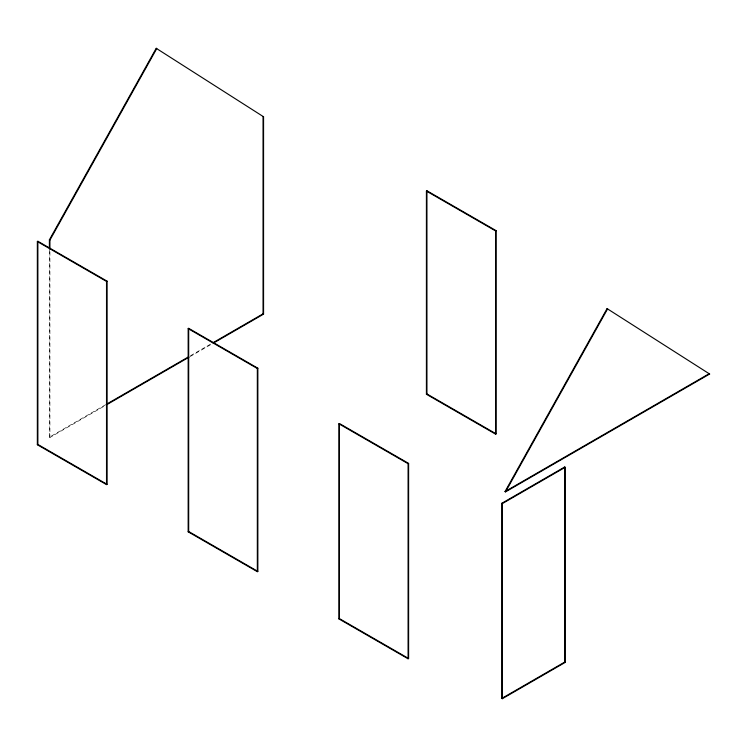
<?xml version="1.0" encoding="UTF-8"?>
<svg xmlns="http://www.w3.org/2000/svg" width="747" height="747" viewBox="0 0 747 747"><rect width="100%" height="100%" fill="white"/><g stroke="black" fill="none" stroke-linecap="round" stroke-linejoin="round"><path stroke-width="0.56" stroke-dasharray="3.73 2.8" d="M49.395 250.273L49.395 437.191L105.831 404.603M190.485 355.731L210.635 344.096M49.395 437.191L49.918 437.49L105.346 405.49M189.999 356.618L211.158 344.395M49.918 251.73L49.918 437.49"/><path stroke-width="1.12" d="M49.395 247.948L49.395 239.815L156.216 48.303L156.739 48.611L49.918 240.123L49.918 249.414M505.019 491.573L607.068 308.604L607.591 308.903L505.542 491.871L505.019 491.573L709.127 373.724L709.65 374.032L505.542 491.871M37.35 241.561L37.873 241.262L107.045 281.133L107.045 484.317L106.522 484.616L37.35 444.745L37.35 241.561L106.522 281.432L107.045 281.133M426.416 191.073L426.939 190.774L496.111 230.646L496.111 433.83L495.588 434.138L426.416 394.257L426.416 191.073L495.588 230.944L496.111 230.646M188.16 328.624L188.683 328.325L257.855 368.206L257.855 571.39L257.332 571.688L188.16 531.817L188.16 328.624L257.332 368.504L257.855 368.206M106.84 404.024L188.468 356.898M213.661 342.35L263.037 313.843L263.56 314.142L263.56 116.775L156.216 48.303M106.354 404.911L188.991 357.197M213.175 343.237L263.56 314.142M37.35 444.745L37.873 444.446L107.045 484.317M338.914 423.82L339.437 423.512L408.609 463.392L408.609 658.49L408.086 658.789L338.914 618.908L338.914 423.82L408.086 463.691L408.609 463.392M426.416 394.257L426.939 393.958L496.111 433.83M188.16 531.817L188.683 531.509L257.855 571.39M501.816 503.291L564.667 467.006L565.19 467.314L565.19 662.412L502.339 698.697L501.816 698.389L501.816 503.291L502.339 503.599L565.19 467.314M338.914 618.908L339.437 618.609L408.609 658.49M501.816 698.389L564.667 662.103L565.19 662.412M263.56 116.775L263.037 116.476L263.037 313.843M49.395 239.815L49.918 240.123M607.068 308.604L709.65 374.032M564.667 467.006L564.667 662.103M502.339 503.599L502.339 698.697M495.588 230.944L495.588 434.138M426.939 190.774L426.939 393.958M408.086 463.691L408.086 658.789M339.437 423.512L339.437 618.609M257.332 368.504L257.332 571.688M188.683 328.325L188.683 531.509M106.522 281.432L106.522 484.616M37.873 241.262L37.873 444.446"/></g></svg>
